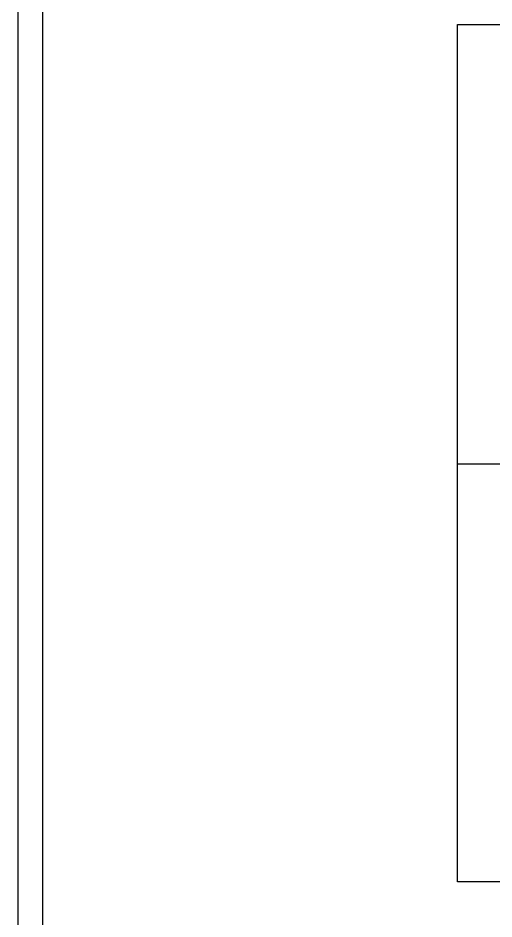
# Model space of a CAD drawing. Extents: x 3907.4 to 3911.57, y -3054.42 to -3053.7.
# Drawn here: x 3907.4044 to 3907.4813, y -3054.2137 to -3054.0682 of the extents above; entities that cross this region are included whole.
import ezdxf

# ---------------------------------------------------------------- set-up
doc = ezdxf.new("R2010")
doc.units = 0
doc.header["$LTSCALE"] = 2
doc.header["$MEASUREMENT"] = 0
doc.layers.add('DUVAR', color=7, linetype='CONTINUOUS')
doc.layers.add('TEXT', color=11, linetype='CONTINUOUS')

msp = doc.modelspace()

# ---------------------------------------------------------------- linework, layer by layer
at = {"layer": 'DUVAR', "color": 3}
for p, q in [((3907.47543, -3054.06928), (3907.62643, -3054.06928)), ((3907.47543, -3054.20763), (3907.47543, -3054.06928)), ((3907.62643, -3054.14022), (3907.47543, -3054.14022)), ((3907.62643, -3054.20763), (3907.47543, -3054.20763))]:
    msp.add_line(p, q, dxfattribs=at)
at = {"layer": 'TEXT', "color": 30}
msp.add_line((3907.40443, -3054.41968), (3907.40443, -3053.69648), dxfattribs=at)
at = {"layer": 'TEXT', "color": 5, "ltscale": 50}
msp.add_line((3907.40843, -3054.41268), (3907.40843, -3053.70348), dxfattribs=at)

doc.saveas('drawing.dxf')
